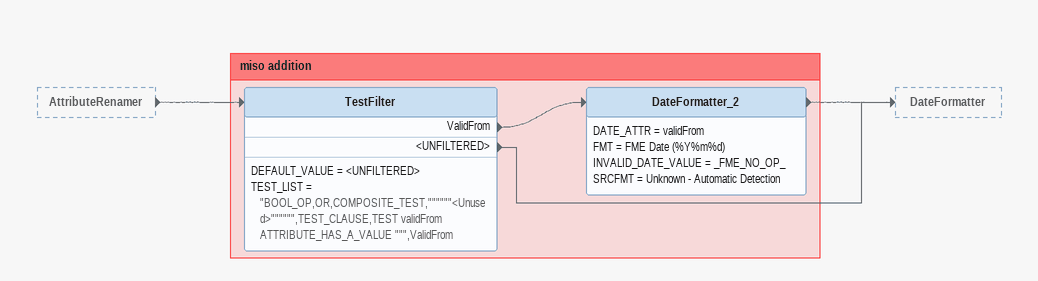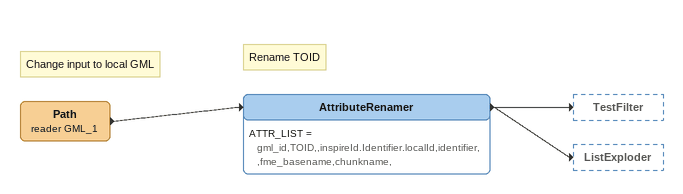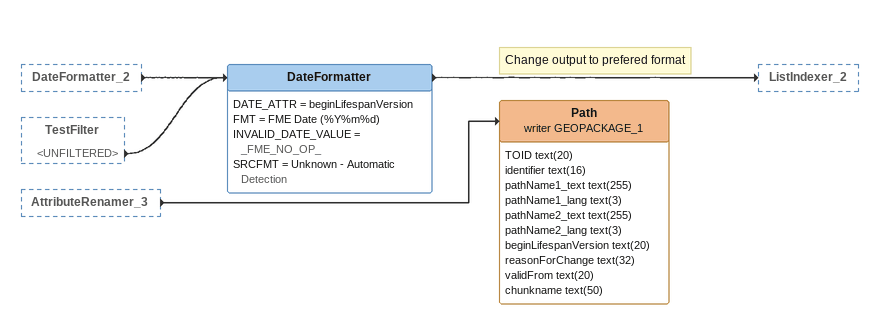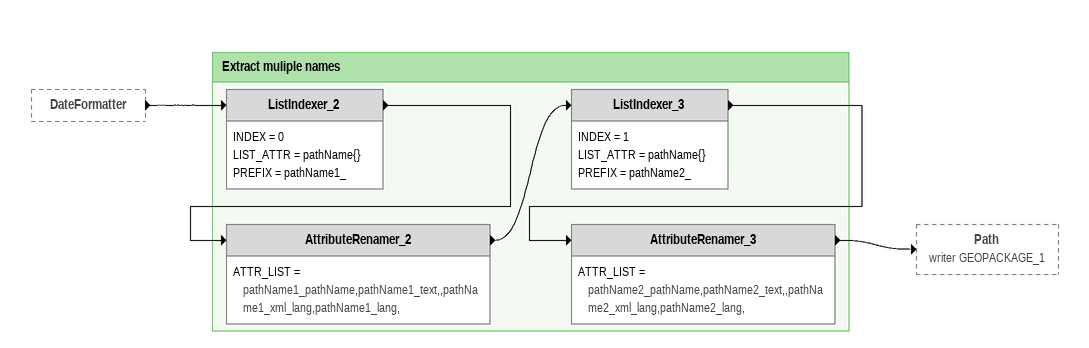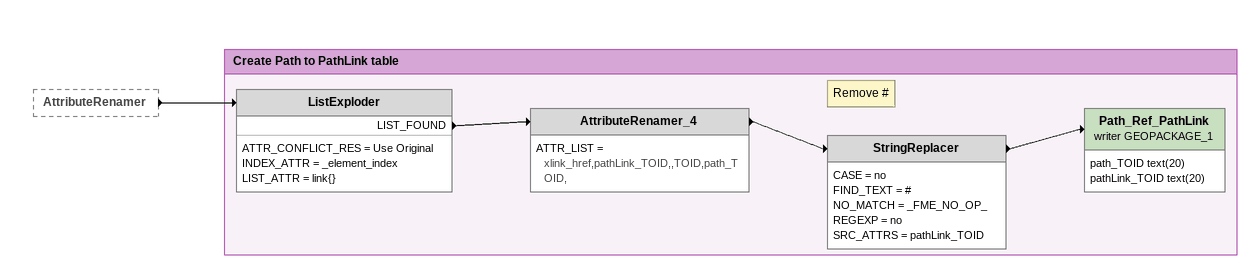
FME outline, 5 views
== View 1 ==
AttributeRenamer [outside]
    -> TestFilter

Bookmark: miso addition
TestFilter
    DEFAULT_VALUE = <UNFILTERED>
    TEST_LIST = "BOOL_OP,OR,COMPOSITE_TEST,""""""<Unused>"""""",TEST_CLAUSE,TEST validFrom ATTRIBUTE_HAS_A_VALUE """,ValidFrom
    ValidFrom -> DateFormatter_2
    <UNFILTERED> -> DateFormatter
DateFormatter_2
    DATE_ATTR = validFrom
    FMT = FME Date (%Y%m%d)
    INVALID_DATE_VALUE = _FME_NO_OP_
    SRCFMT = Unknown - Automatic Detection
    -> DateFormatter

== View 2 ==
Note: Change input to local GML
Path (reader GML_1)
    -> AttributeRenamer
Note: Rename TOID
AttributeRenamer
    ATTR_LIST = gml_id,TOID,,inspireId.Identifier.localId,identifier,,fme_basename,chunkname,
    -> TestFilter
    -> ListExploder

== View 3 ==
DateFormatter_2 [outside]
    -> DateFormatter
TestFilter [outside]
    <UNFILTERED> -> DateFormatter
AttributeRenamer_3 [outside]
    -> Path (writer GEOPACKAGE_1)
DateFormatter
    DATE_ATTR = beginLifespanVersion
    FMT = FME Date (%Y%m%d)
    INVALID_DATE_VALUE = _FME_NO_OP_
    SRCFMT = Unknown - Automatic Detection
    -> ListIndexer_2
Note: Change output to prefered format
Path (writer GEOPACKAGE_1)
    attributes: TOID text(20), identifier text(16), pathName1_text text(255), pathName1_lang text(3), pathName2_text text(255), pathName2_lang text(3), beginLifespanVersion text(20), reasonForChange text(32), validFrom text(20), chunkname text(50)

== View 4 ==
DateFormatter [outside]
    -> ListIndexer_2

Bookmark: Extract muliple names
ListIndexer_2
    INDEX = 0
    LIST_ATTR = pathName{}
    PREFIX = pathName1_
    -> AttributeRenamer_2
AttributeRenamer_2
    ATTR_LIST = pathName1_pathName,pathName1_text,,pathName1_xml_lang,pathName1_lang,
    -> ListIndexer_3
ListIndexer_3
    INDEX = 1
    LIST_ATTR = pathName{}
    PREFIX = pathName2_
    -> AttributeRenamer_3
AttributeRenamer_3
    ATTR_LIST = pathName2_pathName,pathName2_text,,pathName2_xml_lang,pathName2_lang,
    -> Path (writer GEOPACKAGE_1)

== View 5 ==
AttributeRenamer [outside]
    -> ListExploder

Bookmark: Create Path to PathLink table
ListExploder
    ATTR_CONFLICT_RES = Use Original
    INDEX_ATTR = _element_index
    LIST_ATTR = link{}
    LIST_FOUND -> AttributeRenamer_4
AttributeRenamer_4
    ATTR_LIST = xlink_href,pathLink_TOID,,TOID,path_TOID,
    -> StringReplacer
Note: Remove #
StringReplacer
    CASE = no
    FIND_TEXT = #
    NO_MATCH = _FME_NO_OP_
    REGEXP = no
    SRC_ATTRS = pathLink_TOID
    -> Path_Ref_PathLink (writer GEOPACKAGE_1)
Path_Ref_PathLink (writer GEOPACKAGE_1)
    attributes: path_TOID text(20), pathLink_TOID text(20)
